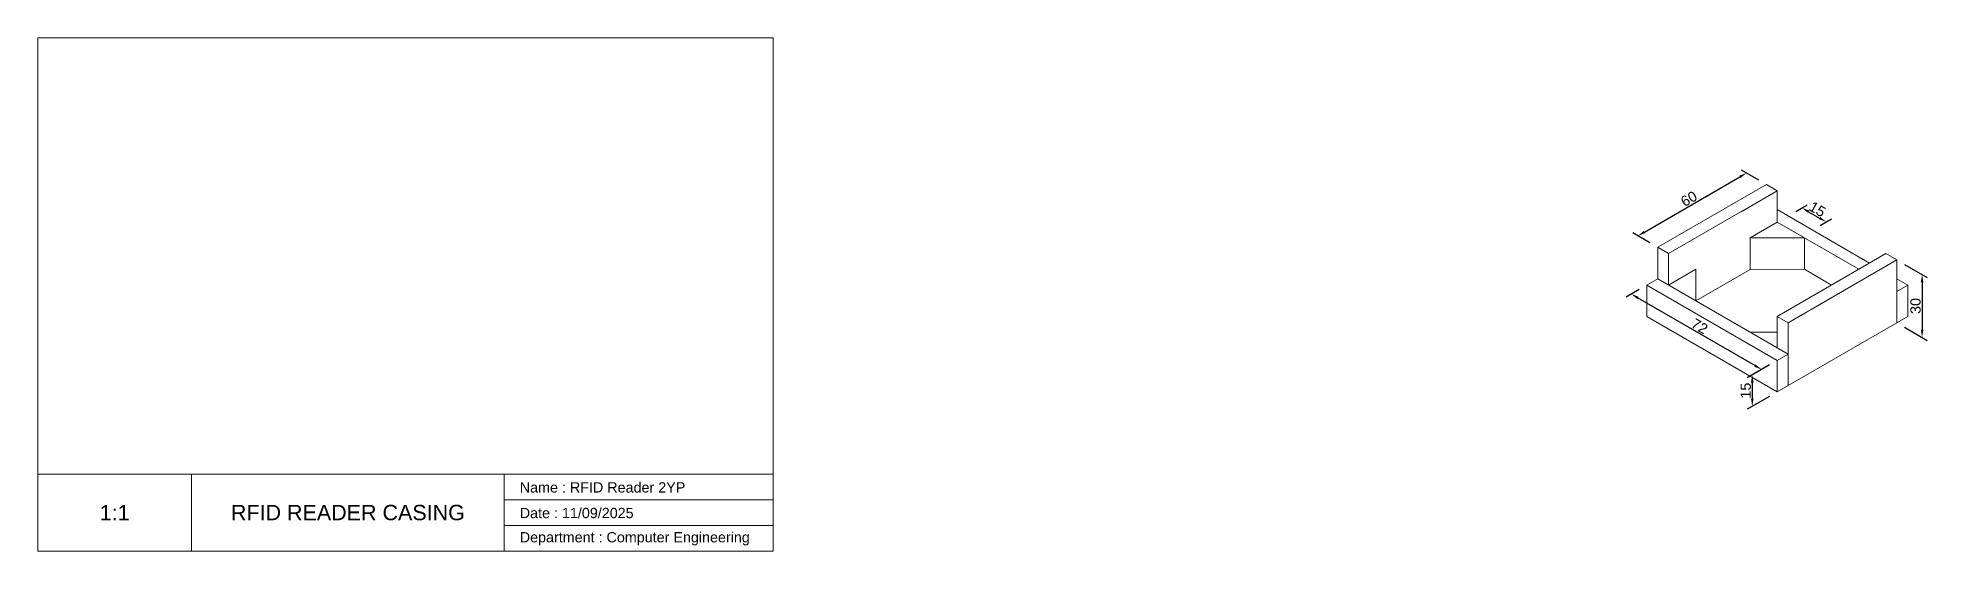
# Model space of a CAD drawing. Header units: inches. Extents: x 5 to 743, y 84 to 284.
import ezdxf

# ---------------------------------------------------------------- set-up
doc = ezdxf.new("R2010")
doc.units = ezdxf.units.IN
doc.header["$MEASUREMENT"] = 0
doc.layers.get('0').update_dxf_attribs({"lineweight": 5})
doc.styles.get("Standard").update_dxf_attribs({"font": 'arial.ttf', "height": 4})
doc.styles.add('Topic', font='arial.ttf', dxfattribs={"height": 6})
doc.dimstyles.get("Standard").update_dxf_attribs({"dimtxt": 3, "dimasz": 3, "dimexe": 2, "dimexo": 3, "dimgap": 0.5, "dimtad": 1, "dimtoh": 1, "dimdec": 0, "dimzin": 0, "dimdsep": 46, "dimtxsty": 'Standard', "dimcen": 0.09, "dimadec": 0, "dimazin": 0, "dimtfac": 1, "dimtdec": 0, "dimtofl": 0, "dimtmove": 0, "dimatfit": 3, "dimfxl": 1, "dimtolj": 1, "dimtzin": 0, "dimarcsym": 0})

# ---------------------------------------------------------------- blocks, each defined once
blk = doc.blocks.new('*D32')
at = {"color": 0, "lineweight": -2, "transparency": 16777216}
for p, q in [((632.23, 208.04), (669.46, 229.53)), ((676.79, 228.3), (670.05, 232.19)), ((634.37, 203.81), (627.64, 207.7))]:
    blk.add_line(p, q, dxfattribs=at)
at = {"color": 0, "transparency": 16777216}
for points in [[(669.21, 229.97), (669.71, 229.1), (672.05, 231.03)], [(631.98, 208.48), (632.48, 207.61), (629.64, 206.54)]]:
    blk.add_solid(points, dxfattribs=at)
at = {"layer": 'Defpoints', "color": 0, "transparency": 16777216}
for p in [(672.05, 231.03), (679.79, 226.57), (637.37, 202.08)]:
    blk.add_point(p, dxfattribs=at)
at = {"color": 0, "transparency": 16777216, "insert": (649.57, 220.99), "char_height": 4, "attachment_point": 5, "rotation": 30}
blk.add_mtext('\\A1;60', dxfattribs=at)
blk = doc.blocks.new('*D33')
at = {"color": 0, "lineweight": -2, "transparency": 16777216}
for p, q in [((630.13, 185.66), (625.05, 182.72)), ((629.65, 182.38), (675.35, 155.98)), ((681.03, 156.26), (675.95, 153.33))]:
    blk.add_line(p, q, dxfattribs=at)
at = {"color": 0, "transparency": 16777216}
for points in [[(629.9, 182.81), (629.4, 181.94), (627.05, 183.88)], [(675.6, 156.42), (675.1, 155.55), (677.95, 154.48)]]:
    blk.add_solid(points, dxfattribs=at)
at = {"layer": 'Defpoints', "color": 0, "transparency": 16777216}
for p in [(633.13, 187.39), (684.03, 157.99), (677.95, 154.48)]:
    blk.add_point(p, dxfattribs=at)
at = {"color": 0, "transparency": 16777216, "insert": (653.75, 171.35), "char_height": 4, "attachment_point": 5, "rotation": 329.99595}
blk.add_mtext('\\A1;72', dxfattribs=at)
blk = doc.blocks.new('*D34')
at = {"color": 0, "lineweight": -2, "transparency": 16777216}
for p, q in [((733.69, 195.45), (742.55, 190.33)), ((740.55, 188.49), (740.55, 170)), ((733.69, 170.96), (742.55, 165.84))]:
    blk.add_line(p, q, dxfattribs=at)
at = {"color": 0, "transparency": 16777216}
for points in [[(740.05, 188.49), (741.05, 188.49), (740.55, 191.49)], [(740.05, 170), (741.05, 170), (740.55, 167)]]:
    blk.add_solid(points, dxfattribs=at)
at = {"layer": 'Defpoints', "color": 0, "transparency": 16777216}
for p in [(730.69, 197.18), (730.69, 172.69), (740.55, 167)]:
    blk.add_point(p, dxfattribs=at)
at = {"color": 0, "transparency": 16777216, "insert": (738, 179.24), "char_height": 4, "attachment_point": 5, "rotation": 90}
blk.add_mtext('\\A1;30', dxfattribs=at)
blk = doc.blocks.new('*D36')
at = {"color": 0, "lineweight": -2, "transparency": 16777216}
for p, q in [((691.27, 216.05), (695.68, 218.61)), ((696.28, 215.95), (700.56, 213.48)), ((700.74, 210.59), (705.16, 213.14))]:
    blk.add_line(p, q, dxfattribs=at)
at = {"color": 0, "transparency": 16777216}
for points in [[(696.53, 216.38), (696.03, 215.52), (693.68, 217.45)], [(700.81, 213.91), (700.31, 213.05), (703.16, 211.98)]]:
    blk.add_solid(points, dxfattribs=at)
at = {"layer": 'Defpoints', "color": 0, "transparency": 16777216}
for p in [(688.27, 214.32), (697.75, 208.85), (703.16, 211.98)]:
    blk.add_point(p, dxfattribs=at)
at = {"color": 0, "transparency": 16777216, "insert": (699.69, 216.92), "char_height": 4, "attachment_point": 5, "rotation": 330}
blk.add_mtext('\\A1;15', dxfattribs=at)
blk = doc.blocks.new('*D37')
at = {"color": 0, "lineweight": -2, "transparency": 16777216}
for p, q in [((681.03, 156.26), (672.28, 151.21)), ((674.28, 149.36), (674.28, 143.12)), ((681.03, 144.02), (672.28, 138.96))]:
    blk.add_line(p, q, dxfattribs=at)
at = {"color": 0, "transparency": 16777216}
for points in [[(673.78, 149.36), (674.78, 149.36), (674.28, 152.36)], [(673.78, 143.12), (674.78, 143.12), (674.28, 140.12)]]:
    blk.add_solid(points, dxfattribs=at)
at = {"layer": 'Defpoints', "color": 0, "transparency": 16777216}
for p in [(684.03, 157.99), (674.28, 140.12), (684.03, 145.75)]:
    blk.add_point(p, dxfattribs=at)
at = {"color": 0, "transparency": 16777216, "insert": (671.74, 146.24), "char_height": 4, "attachment_point": 5, "rotation": 90}
blk.add_mtext('\\A1;15', dxfattribs=at)

msp = doc.modelspace()

# ---------------------------------------------------------------- linework, layer by layer
for p, q in [((5.29, 83.7), (5.29, 283.7)), ((5.29, 283.7), (292.29, 283.7)), ((292.29, 283.7), (292.29, 83.7)), ((637.37, 202.08), (679.79, 226.57)), ((684.03, 224.12), (641.61, 199.63)), ((684.03, 224.12), (669.89, 215.95)), ((679.79, 226.57), (684.03, 224.12)), ((684.03, 224.12), (679.79, 226.57)), ((684.03, 224.12), (684.03, 211.87)), ((684.03, 216.77), (720.09, 195.95)), ((673.42, 205.75), (684.03, 211.87)), ((684.03, 211.87), (715.84, 193.51)), ((684.03, 211.87), (694.64, 205.75)), ((641.61, 199.63), (637.37, 202.08)), ((637.37, 202.08), (637.37, 189.84)), ((641.61, 199.63), (641.61, 187.39)), ((694.64, 205.75), (673.42, 205.75)), ((673.42, 205.75), (673.42, 193.5)), ((726.45, 199.63), (684.03, 175.14)), ((694.64, 193.51), (694.64, 205.74)), ((726.45, 199.63), (730.69, 197.18)), ((730.69, 197.18), (726.45, 199.63)), ((641.61, 187.39), (652.22, 193.51)), ((652.22, 193.51), (652.22, 181.26)), ((673.42, 193.5), (652.22, 181.26)), ((673.42, 193.5), (694.64, 193.51)), ((730.69, 197.18), (688.27, 172.69)), ((694.64, 193.51), (705.24, 187.38)), ((730.69, 172.69), (730.69, 197.18)), ((633.13, 187.39), (637.37, 189.84)), ((633.13, 187.38), (633.13, 187.39)), ((633.13, 175.14), (633.13, 187.39)), ((633.13, 187.39), (684.03, 157.99)), ((637.37, 189.84), (688.27, 160.45)), ((730.69, 189.83), (734.94, 187.38)), ((734.94, 187.38), (730.69, 184.93)), ((734.94, 187.38), (734.94, 175.14)), ((684.03, 145.75), (633.13, 175.14)), ((688.27, 172.69), (684.03, 175.14)), ((684.03, 175.14), (684.03, 162.9)), ((688.27, 172.69), (688.27, 148.2)), ((688.27, 148.2), (730.69, 172.69)), ((734.94, 175.14), (730.69, 172.69)), ((684.03, 169.02), (673.43, 169.02)), ((684.03, 157.99), (688.27, 160.44)), ((684.03, 157.99), (684.03, 150.65)), ((684.03, 157.99), (684.03, 145.75)), ((684.03, 145.75), (688.27, 148.2)), ((232.29, 113.7), (5.29, 113.7)), ((5.29, 113.7), (65.29, 113.7)), ((65.29, 113.7), (65.29, 83.7)), ((187.29, 113.7), (187.29, 83.7)), ((292.29, 113.7), (232.29, 113.7)), ((292.29, 83.7), (292.29, 113.7)), ((187.29, 103.7), (292.29, 103.7)), ((292.29, 93.72), (187.29, 93.72)), ((5.29, 83.7), (292.29, 83.7))]:
    msp.add_line(p, q)

# ---------------------------------------------------------------- texts
at = {"char_height": 4, "attachment_point": 4}
for s, insert in [('Name : RFID Reader 2YP', (193.36, 108.52)), ('Date : 11/09/2025', (193.36, 98.54)), ('Department : Computer Engineering', (193.36, 88.52))]:
    msp.add_mtext_dynamic_manual_height_columns(s, width=92.4955, gutter_width=1, heights=[10], dxfattribs=dict(at, insert=insert))
at = {"char_height": 6, "attachment_point": 5, "style": 'Topic'}
for s, width, gutter_width, insert in [('1:1', 60, 30, (35.29, 98.7)), ('RFID READER CASING', 122, 20, (126.29, 98.7))]:
    msp.add_mtext_dynamic_manual_height_columns(s, width=width, gutter_width=gutter_width, heights=[0], dxfattribs=dict(at, insert=insert))

# ---------------------------------------------------------------- dimensions: what is measured, and where the dimension line sits
for p1, p2, distance, text, picture, middle in [((637.37, 202.08), (679.79, 226.57), 7.74, '60', '*D32', (649.57, 220.99)), ((688.27, 214.32), (697.75, 208.85), 5.42, '15', '*D36', (699.69, 216.92)), ((633.13, 187.39), (684.03, 157.99), -6.08, '72', '*D33', (653.75, 171.35))]:
    dim = msp.add_aligned_dim(p1=p1, p2=p2, distance=distance, text=text, dimstyle='Standard')
    dim.commit()
    dim.dimension.update_dxf_attribs({"geometry": picture, "text_midpoint": middle})
for base, p1, p2, text, picture, middle in [((740.55, 167), (730.69, 197.18), (730.69, 172.69), '30', '*D34', (738, 179.24)), ((674.28, 140.12), (684.03, 157.99), (684.03, 145.75), '15', '*D37', (671.74, 146.24))]:
    dim = msp.add_linear_dim(base=base, p1=p1, p2=p2, angle=90, text=text, dimstyle='Standard')
    dim.commit()
    dim.dimension.update_dxf_attribs({"geometry": picture, "text_midpoint": middle})

doc.saveas('drawing.dxf')
